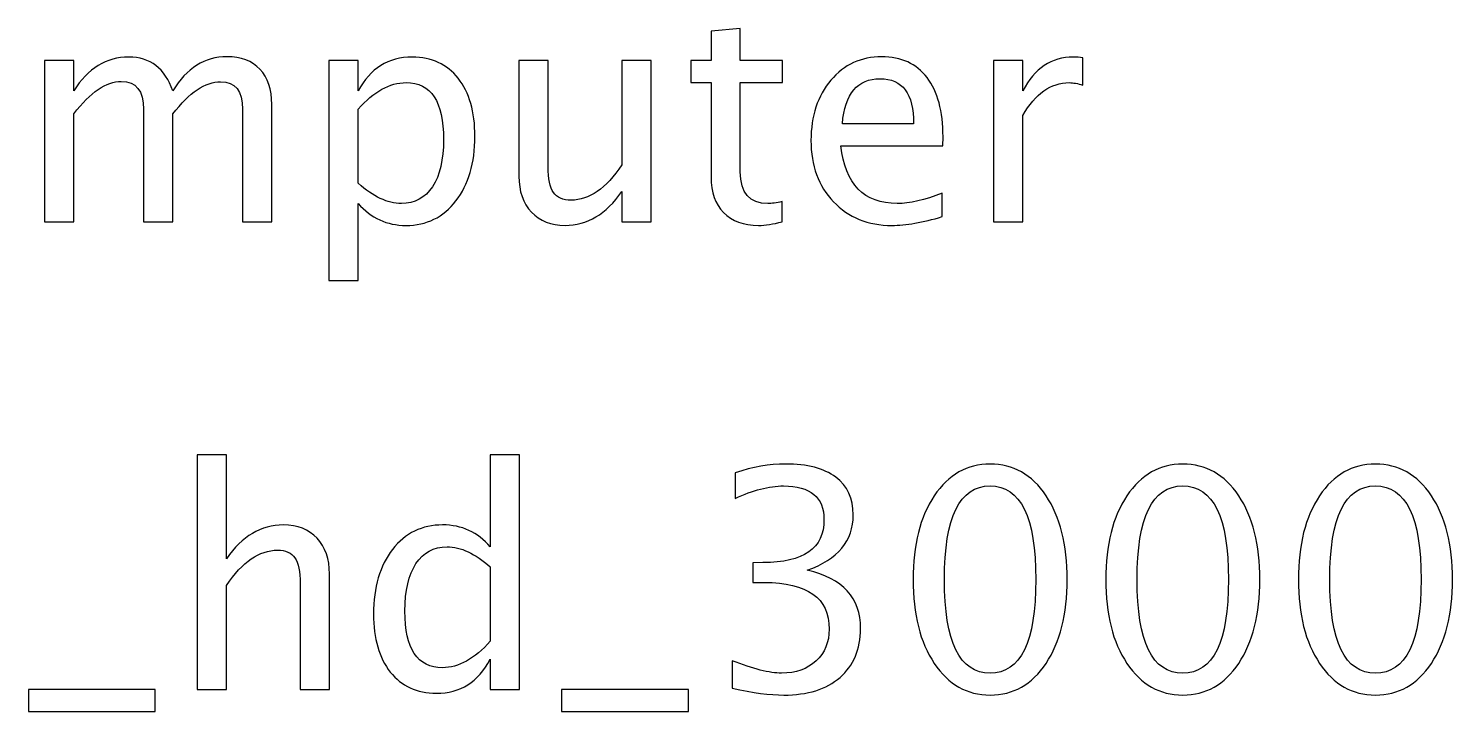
# Model space of a CAD drawing. Header units: centimetres. Extents: x -11.6 to 11.5, y -11.2 to 14.1.
# Drawn here: x 5.61 to 11.54, y 11.13 to 13.98 of the extents above; entities that cross this region are included whole.
import ezdxf

# ---------------------------------------------------------------- set-up
doc = ezdxf.new("R2010")
doc.units = ezdxf.units.CM
doc.header["$MEASUREMENT"] = 0
doc.layers.add('Layer 1', color=7, linetype='Continuous')

msp = doc.modelspace()

# ---------------------------------------------------------------- linework, layer by layer
at = {"layer": 'Layer 1'}
for points, knots in [([(8.74828, 13.17065), (8.7106, 13.16028), (8.6778, 13.1552), (8.65007, 13.1552), (8.65007, 13.1552), (8.58784, 13.1552), (8.53937, 13.17298), (8.50465, 13.20854), (8.50465, 13.20854), (8.46973, 13.2441), (8.45237, 13.29342), (8.45237, 13.35671), (8.45237, 13.35671), (8.45237, 13.35671), (8.45237, 13.7521), (8.45237, 13.7521), (8.45237, 13.7521), (8.45237, 13.7521), (8.36813, 13.7521), (8.36813, 13.7521), (8.36813, 13.7521), (8.36813, 13.7521), (8.36813, 13.84354), (8.36813, 13.84354), (8.36813, 13.84354), (8.36813, 13.84354), (8.45237, 13.84354), (8.45237, 13.84354), (8.45237, 13.84354), (8.45237, 13.84354), (8.45237, 13.96525), (8.45237, 13.96525), (8.45237, 13.96525), (8.45237, 13.96525), (8.57429, 13.97689), (8.57429, 13.97689), (8.57429, 13.97689), (8.57429, 13.97689), (8.57429, 13.84354), (8.57429, 13.84354), (8.57429, 13.84354), (8.57429, 13.84354), (8.75082, 13.84354), (8.75082, 13.84354), (8.75082, 13.84354), (8.75082, 13.84354), (8.75082, 13.7521), (8.75082, 13.7521), (8.75082, 13.7521), (8.75082, 13.7521), (8.57429, 13.7521), (8.57429, 13.7521), (8.57429, 13.7521), (8.57429, 13.7521), (8.57429, 13.37872), (8.57429, 13.37872), (8.57429, 13.37872), (8.57429, 13.29067), (8.6126, 13.24664), (8.68901, 13.24664), (8.68901, 13.24664), (8.70531, 13.24664), (8.725, 13.24939), (8.74828, 13.25468), (8.74828, 13.25468), (8.74828, 13.25468), (8.74828, 13.17065), (8.74828, 13.17065)], [0, 0, 0, 0, 0.0555556, 0.0555556, 0.0555556, 0.0555556, 0.1111111, 0.1111111, 0.1111111, 0.1111111, 0.1666667, 0.1666667, 0.1666667, 0.1666667, 0.2222222, 0.2222222, 0.2222222, 0.2222222, 0.2777778, 0.2777778, 0.2777778, 0.2777778, 0.3333333, 0.3333333, 0.3333333, 0.3333333, 0.3888889, 0.3888889, 0.3888889, 0.3888889, 0.4444444, 0.4444444, 0.4444444, 0.4444444, 0.5, 0.5, 0.5, 0.5, 0.5555556, 0.5555556, 0.5555556, 0.5555556, 0.6111111, 0.6111111, 0.6111111, 0.6111111, 0.6666667, 0.6666667, 0.6666667, 0.6666667, 0.7222222, 0.7222222, 0.7222222, 0.7222222, 0.7777778, 0.7777778, 0.7777778, 0.7777778, 0.8333333, 0.8333333, 0.8333333, 0.8333333, 0.8888889, 0.8888889, 0.8888889, 0.8888889, 1, 1, 1, 1]), ([(5.67403, 13.17044), (5.67403, 13.17044), (5.67403, 13.84354), (5.67403, 13.84354), (5.67403, 13.84354), (5.67403, 13.84354), (5.79595, 13.84354), (5.79595, 13.84354), (5.79595, 13.84354), (5.79595, 13.84354), (5.79595, 13.71633), (5.79595, 13.71633), (5.79595, 13.71633), (5.85543, 13.81052), (5.93163, 13.85751), (6.02497, 13.85751), (6.02497, 13.85751), (6.11493, 13.85751), (6.1761, 13.81052), (6.2087, 13.71633), (6.2087, 13.71633), (6.26649, 13.81137), (6.34184, 13.85878), (6.43434, 13.85878), (6.43434, 13.85878), (6.49339, 13.85878), (6.53932, 13.84142), (6.57213, 13.8065), (6.57213, 13.8065), (6.60494, 13.77157), (6.62145, 13.72268), (6.62145, 13.65981), (6.62145, 13.65981), (6.62145, 13.65981), (6.62145, 13.17044), (6.62145, 13.17044), (6.62145, 13.17044), (6.62145, 13.17044), (6.49953, 13.17044), (6.49953, 13.17044), (6.49953, 13.17044), (6.49953, 13.17044), (6.49953, 13.63971), (6.49953, 13.63971), (6.49953, 13.63971), (6.49953, 13.71633), (6.46905, 13.75464), (6.40809, 13.75464), (6.40809, 13.75464), (6.3448, 13.75464), (6.27834, 13.70998), (6.2087, 13.62044), (6.2087, 13.62044), (6.2087, 13.62044), (6.2087, 13.17044), (6.2087, 13.17044), (6.2087, 13.17044), (6.2087, 13.17044), (6.08678, 13.17044), (6.08678, 13.17044), (6.08678, 13.17044), (6.08678, 13.17044), (6.08678, 13.64013), (6.08678, 13.64013), (6.08678, 13.64013), (6.08678, 13.71739), (6.05588, 13.75591), (5.99386, 13.75591), (5.99386, 13.75591), (5.93226, 13.75591), (5.86622, 13.71104), (5.79595, 13.62108), (5.79595, 13.62108), (5.79595, 13.62108), (5.79595, 13.17044), (5.79595, 13.17044), (5.79595, 13.17044), (5.79595, 13.17044), (5.67403, 13.17044), (5.67403, 13.17044)], [0, 0, 0, 0, 0.047619, 0.047619, 0.047619, 0.047619, 0.0952381, 0.0952381, 0.0952381, 0.0952381, 0.1428571, 0.1428571, 0.1428571, 0.1428571, 0.1904762, 0.1904762, 0.1904762, 0.1904762, 0.2380952, 0.2380952, 0.2380952, 0.2380952, 0.2857143, 0.2857143, 0.2857143, 0.2857143, 0.3333333, 0.3333333, 0.3333333, 0.3333333, 0.3809524, 0.3809524, 0.3809524, 0.3809524, 0.4285714, 0.4285714, 0.4285714, 0.4285714, 0.4761905, 0.4761905, 0.4761905, 0.4761905, 0.5238095, 0.5238095, 0.5238095, 0.5238095, 0.5714286, 0.5714286, 0.5714286, 0.5714286, 0.6190476, 0.6190476, 0.6190476, 0.6190476, 0.6666667, 0.6666667, 0.6666667, 0.6666667, 0.7142857, 0.7142857, 0.7142857, 0.7142857, 0.7619048, 0.7619048, 0.7619048, 0.7619048, 0.8095238, 0.8095238, 0.8095238, 0.8095238, 0.8571429, 0.8571429, 0.8571429, 0.8571429, 0.9047619, 0.9047619, 0.9047619, 0.9047619, 1, 1, 1, 1]), ([(6.85979, 12.92533), (6.85979, 12.92533), (6.85979, 13.84354), (6.85979, 13.84354), (6.85979, 13.84354), (6.85979, 13.84354), (6.98171, 13.84354), (6.98171, 13.84354), (6.98171, 13.84354), (6.98171, 13.84354), (6.98171, 13.71633), (6.98171, 13.71633), (6.98171, 13.71633), (7.03166, 13.81052), (7.10681, 13.85751), (7.20692, 13.85751), (7.20692, 13.85751), (7.28799, 13.85751), (7.3517, 13.82809), (7.39827, 13.76903), (7.39827, 13.76903), (7.44484, 13.70998), (7.46812, 13.62933), (7.46812, 13.5271), (7.46812, 13.5271), (7.46812, 13.41576), (7.44166, 13.3258), (7.38896, 13.25765), (7.38896, 13.25765), (7.33625, 13.18928), (7.26683, 13.1552), (7.18089, 13.1552), (7.18089, 13.1552), (7.10109, 13.1552), (7.03463, 13.18568), (6.98171, 13.24685), (6.98171, 13.24685), (6.98171, 13.24685), (6.98171, 12.92533), (6.98171, 12.92533), (6.98171, 12.92533), (6.98171, 12.92533), (6.85979, 12.92533), (6.85979, 12.92533)], [0, 0, 0, 0, 0.0833333, 0.0833333, 0.0833333, 0.0833333, 0.1666667, 0.1666667, 0.1666667, 0.1666667, 0.25, 0.25, 0.25, 0.25, 0.3333333, 0.3333333, 0.3333333, 0.3333333, 0.4166667, 0.4166667, 0.4166667, 0.4166667, 0.5, 0.5, 0.5, 0.5, 0.5833333, 0.5833333, 0.5833333, 0.5833333, 0.6666667, 0.6666667, 0.6666667, 0.6666667, 0.75, 0.75, 0.75, 0.75, 0.8333333, 0.8333333, 0.8333333, 0.8333333, 1, 1, 1, 1]), ([(8.08068, 13.17044), (8.08068, 13.17044), (8.08068, 13.29702), (8.08068, 13.29702), (8.08068, 13.29702), (8.0157, 13.2024), (7.93675, 13.1552), (7.84404, 13.1552), (7.84404, 13.1552), (7.78519, 13.1552), (7.73842, 13.17362), (7.7037, 13.21066), (7.7037, 13.21066), (7.66878, 13.2477), (7.65142, 13.29744), (7.65142, 13.36031), (7.65142, 13.36031), (7.65142, 13.36031), (7.65142, 13.84354), (7.65142, 13.84354), (7.65142, 13.84354), (7.65142, 13.84354), (7.77334, 13.84354), (7.77334, 13.84354), (7.77334, 13.84354), (7.77334, 13.84354), (7.77334, 13.4001), (7.77334, 13.4001), (7.77334, 13.4001), (7.77334, 13.34951), (7.78075, 13.31374), (7.79535, 13.29257), (7.79535, 13.29257), (7.81017, 13.27119), (7.83472, 13.26061), (7.86923, 13.26061), (7.86923, 13.26061), (7.94373, 13.26061), (8.01443, 13.30951), (8.08068, 13.40751), (8.08068, 13.40751), (8.08068, 13.40751), (8.08068, 13.84354), (8.08068, 13.84354), (8.08068, 13.84354), (8.08068, 13.84354), (8.2026, 13.84354), (8.2026, 13.84354), (8.2026, 13.84354), (8.2026, 13.84354), (8.2026, 13.17044), (8.2026, 13.17044), (8.2026, 13.17044), (8.2026, 13.17044), (8.08068, 13.17044), (8.08068, 13.17044)], [0, 0, 0, 0, 0.0666667, 0.0666667, 0.0666667, 0.0666667, 0.1333333, 0.1333333, 0.1333333, 0.1333333, 0.2, 0.2, 0.2, 0.2, 0.2666667, 0.2666667, 0.2666667, 0.2666667, 0.3333333, 0.3333333, 0.3333333, 0.3333333, 0.4, 0.4, 0.4, 0.4, 0.4666667, 0.4666667, 0.4666667, 0.4666667, 0.5333333, 0.5333333, 0.5333333, 0.5333333, 0.6, 0.6, 0.6, 0.6, 0.6666667, 0.6666667, 0.6666667, 0.6666667, 0.7333333, 0.7333333, 0.7333333, 0.7333333, 0.8, 0.8, 0.8, 0.8, 0.8666667, 0.8666667, 0.8666667, 0.8666667, 1, 1, 1, 1]), ([(9.4163, 13.19203), (9.33439, 13.16748), (9.26432, 13.1552), (9.2059, 13.1552), (9.2059, 13.1552), (9.10621, 13.1552), (9.02514, 13.18822), (8.9627, 13.25405), (8.9627, 13.25405), (8.90026, 13.31988), (8.86893, 13.40518), (8.86893, 13.51017), (8.86893, 13.51017), (8.86893, 13.61198), (8.89645, 13.69559), (8.95169, 13.76099), (8.95169, 13.76099), (9.00694, 13.82618), (9.07763, 13.85878), (9.16378, 13.85878), (9.16378, 13.85878), (9.24527, 13.85878), (9.30835, 13.82978), (9.3528, 13.77179), (9.3528, 13.77179), (9.39725, 13.71379), (9.41948, 13.63166), (9.41948, 13.52519), (9.41948, 13.52519), (9.41948, 13.52519), (9.41884, 13.48794), (9.41884, 13.48794), (9.41884, 13.48794), (9.41884, 13.48794), (8.99339, 13.48794), (8.99339, 13.48794), (8.99339, 13.48794), (9.01117, 13.32707), (9.0897, 13.24664), (9.22876, 13.24664), (9.22876, 13.24664), (9.27978, 13.24664), (9.34222, 13.26103), (9.4163, 13.28982), (9.4163, 13.28982), (9.4163, 13.28982), (9.4163, 13.19203), (9.4163, 13.19203)], [0, 0, 0, 0, 0.0769231, 0.0769231, 0.0769231, 0.0769231, 0.1538462, 0.1538462, 0.1538462, 0.1538462, 0.2307692, 0.2307692, 0.2307692, 0.2307692, 0.3076923, 0.3076923, 0.3076923, 0.3076923, 0.3846154, 0.3846154, 0.3846154, 0.3846154, 0.4615385, 0.4615385, 0.4615385, 0.4615385, 0.5384615, 0.5384615, 0.5384615, 0.5384615, 0.6153846, 0.6153846, 0.6153846, 0.6153846, 0.6923077, 0.6923077, 0.6923077, 0.6923077, 0.7692308, 0.7692308, 0.7692308, 0.7692308, 0.8461538, 0.8461538, 0.8461538, 0.8461538, 1, 1, 1, 1]), ([(9.62987, 13.17044), (9.62987, 13.17044), (9.62987, 13.84354), (9.62987, 13.84354), (9.62987, 13.84354), (9.62987, 13.84354), (9.75179, 13.84354), (9.75179, 13.84354), (9.75179, 13.84354), (9.75179, 13.84354), (9.75179, 13.71633), (9.75179, 13.71633), (9.75179, 13.71633), (9.80026, 13.81052), (9.87054, 13.85751), (9.96282, 13.85751), (9.96282, 13.85751), (9.97531, 13.85751), (9.98843, 13.85645), (10.00198, 13.85434), (10.00198, 13.85434), (10.00198, 13.85434), (10.00198, 13.74025), (10.00198, 13.74025), (10.00198, 13.74025), (9.98081, 13.74723), (9.96219, 13.75083), (9.9461, 13.75083), (9.9461, 13.75083), (9.86863, 13.75083), (9.80386, 13.70511), (9.75179, 13.61346), (9.75179, 13.61346), (9.75179, 13.61346), (9.75179, 13.17044), (9.75179, 13.17044), (9.75179, 13.17044), (9.75179, 13.17044), (9.62987, 13.17044), (9.62987, 13.17044)], [0, 0, 0, 0, 0.0909091, 0.0909091, 0.0909091, 0.0909091, 0.1818182, 0.1818182, 0.1818182, 0.1818182, 0.2727273, 0.2727273, 0.2727273, 0.2727273, 0.3636364, 0.3636364, 0.3636364, 0.3636364, 0.4545455, 0.4545455, 0.4545455, 0.4545455, 0.5454545, 0.5454545, 0.5454545, 0.5454545, 0.6363636, 0.6363636, 0.6363636, 0.6363636, 0.7272727, 0.7272727, 0.7272727, 0.7272727, 0.8181818, 0.8181818, 0.8181818, 0.8181818, 1, 1, 1, 1]), ([(6.98171, 13.33088), (7.04458, 13.27479), (7.10448, 13.24664), (7.16142, 13.24664), (7.16142, 13.24664), (7.21751, 13.24664), (7.2609, 13.27014), (7.29138, 13.31691), (7.29138, 13.31691), (7.32207, 13.36369), (7.33731, 13.42952), (7.33731, 13.51461), (7.33731, 13.51461), (7.33731, 13.67209), (7.28524, 13.75083), (7.1811, 13.75083), (7.1811, 13.75083), (7.11294, 13.75083), (7.04648, 13.714), (6.98171, 13.64013), (6.98171, 13.64013), (6.98171, 13.64013), (6.98171, 13.33088), (6.98171, 13.33088)], [0, 0, 0, 0, 0.1428571, 0.1428571, 0.1428571, 0.1428571, 0.2857143, 0.2857143, 0.2857143, 0.2857143, 0.4285714, 0.4285714, 0.4285714, 0.4285714, 0.5714286, 0.5714286, 0.5714286, 0.5714286, 0.7142857, 0.7142857, 0.7142857, 0.7142857, 1, 1, 1, 1]), ([(8.99974, 13.57938), (8.99974, 13.57938), (9.29692, 13.57938), (9.29692, 13.57938), (9.29692, 13.57938), (9.29692, 13.70469), (9.25014, 13.76734), (9.1568, 13.76734), (9.1568, 13.76734), (9.06282, 13.76734), (9.01054, 13.70469), (8.99974, 13.57938)], [0, 0, 0, 0, 0.25, 0.25, 0.25, 0.25, 0.5, 0.5, 0.5, 0.5, 1, 1, 1, 1]), ([(6.31074, 11.21887), (6.31074, 11.21887), (6.31074, 12.19804), (6.31074, 12.19804), (6.31074, 12.19804), (6.31074, 12.19804), (6.43266, 12.19804), (6.43266, 12.19804), (6.43266, 12.19804), (6.43266, 12.19804), (6.43266, 11.76476), (6.43266, 11.76476), (6.43266, 11.76476), (6.49722, 11.85895), (6.57638, 11.90594), (6.66994, 11.90594), (6.66994, 11.90594), (6.72878, 11.90594), (6.77556, 11.88753), (6.81006, 11.85048), (6.81006, 11.85048), (6.84456, 11.81365), (6.86192, 11.76391), (6.86192, 11.70168), (6.86192, 11.70168), (6.86192, 11.70168), (6.86192, 11.21887), (6.86192, 11.21887), (6.86192, 11.21887), (6.86192, 11.21887), (6.74, 11.21887), (6.74, 11.21887), (6.74, 11.21887), (6.74, 11.21887), (6.74, 11.66189), (6.74, 11.66189), (6.74, 11.66189), (6.74, 11.71184), (6.73259, 11.7474), (6.71799, 11.76857), (6.71799, 11.76857), (6.70317, 11.78995), (6.67883, 11.80053), (6.64475, 11.80053), (6.64475, 11.80053), (6.56982, 11.80053), (6.49912, 11.75164), (6.43266, 11.65385), (6.43266, 11.65385), (6.43266, 11.65385), (6.43266, 11.21887), (6.43266, 11.21887), (6.43266, 11.21887), (6.43266, 11.21887), (6.31074, 11.21887), (6.31074, 11.21887)], [0, 0, 0, 0, 0.0666667, 0.0666667, 0.0666667, 0.0666667, 0.1333333, 0.1333333, 0.1333333, 0.1333333, 0.2, 0.2, 0.2, 0.2, 0.2666667, 0.2666667, 0.2666667, 0.2666667, 0.3333333, 0.3333333, 0.3333333, 0.3333333, 0.4, 0.4, 0.4, 0.4, 0.4666667, 0.4666667, 0.4666667, 0.4666667, 0.5333333, 0.5333333, 0.5333333, 0.5333333, 0.6, 0.6, 0.6, 0.6, 0.6666667, 0.6666667, 0.6666667, 0.6666667, 0.7333333, 0.7333333, 0.7333333, 0.7333333, 0.8, 0.8, 0.8, 0.8, 0.8666667, 0.8666667, 0.8666667, 0.8666667, 1, 1, 1, 1]), ([(7.53206, 11.21887), (7.53206, 11.21887), (7.53206, 11.34524), (7.53206, 11.34524), (7.53206, 11.34524), (7.48232, 11.25083), (7.40739, 11.20363), (7.30727, 11.20363), (7.30727, 11.20363), (7.22599, 11.20363), (7.16207, 11.23305), (7.1155, 11.29211), (7.1155, 11.29211), (7.06893, 11.35116), (7.04565, 11.43181), (7.04565, 11.53404), (7.04565, 11.53404), (7.04565, 11.6458), (7.07211, 11.73576), (7.12481, 11.80392), (7.12481, 11.80392), (7.17773, 11.87186), (7.24716, 11.90594), (7.33331, 11.90594), (7.33331, 11.90594), (7.4131, 11.90594), (7.47957, 11.87546), (7.53206, 11.81429), (7.53206, 11.81429), (7.53206, 11.81429), (7.53206, 12.19804), (7.53206, 12.19804), (7.53206, 12.19804), (7.53206, 12.19804), (7.65398, 12.19804), (7.65398, 12.19804), (7.65398, 12.19804), (7.65398, 12.19804), (7.65398, 11.21887), (7.65398, 11.21887), (7.65398, 11.21887), (7.65398, 11.21887), (7.53206, 11.21887), (7.53206, 11.21887)], [0, 0, 0, 0, 0.0833333, 0.0833333, 0.0833333, 0.0833333, 0.1666667, 0.1666667, 0.1666667, 0.1666667, 0.25, 0.25, 0.25, 0.25, 0.3333333, 0.3333333, 0.3333333, 0.3333333, 0.4166667, 0.4166667, 0.4166667, 0.4166667, 0.5, 0.5, 0.5, 0.5, 0.5833333, 0.5833333, 0.5833333, 0.5833333, 0.6666667, 0.6666667, 0.6666667, 0.6666667, 0.75, 0.75, 0.75, 0.75, 0.8333333, 0.8333333, 0.8333333, 0.8333333, 1, 1, 1, 1]), ([(8.54086, 11.22522), (8.54086, 11.22522), (8.54086, 11.33952), (8.54086, 11.33952), (8.54086, 11.33952), (8.62807, 11.30481), (8.69644, 11.28745), (8.7466, 11.28745), (8.7466, 11.28745), (8.80566, 11.28745), (8.85328, 11.30438), (8.8899, 11.33846), (8.8899, 11.33846), (8.92652, 11.37254), (8.94472, 11.41699), (8.94472, 11.4716), (8.94472, 11.4716), (8.94472, 11.60114), (8.85455, 11.66591), (8.67421, 11.66591), (8.67421, 11.66591), (8.67421, 11.66591), (8.62595, 11.66591), (8.62595, 11.66591), (8.62595, 11.66591), (8.62595, 11.66591), (8.62595, 11.74783), (8.62595, 11.74783), (8.62595, 11.74783), (8.62595, 11.74783), (8.66871, 11.74846), (8.66871, 11.74846), (8.66871, 11.74846), (8.83825, 11.74846), (8.92313, 11.80815), (8.92313, 11.92774), (8.92313, 11.92774), (8.92313, 12.02151), (8.86683, 12.0685), (8.75443, 12.0685), (8.75443, 12.0685), (8.69411, 12.0685), (8.62722, 12.05114), (8.55356, 12.01643), (8.55356, 12.01643), (8.55356, 12.01643), (8.55356, 12.12311), (8.55356, 12.12311), (8.55356, 12.12311), (8.62574, 12.14766), (8.69538, 12.15994), (8.76226, 12.15994), (8.76226, 12.15994), (8.85328, 12.15994), (8.92334, 12.14174), (8.97203, 12.10533), (8.97203, 12.10533), (9.02071, 12.06914), (9.04505, 12.01643), (9.04505, 11.94743), (9.04505, 11.94743), (9.04505, 11.83969), (8.98134, 11.76285), (8.8537, 11.71713), (8.8537, 11.71713), (9.00166, 11.68263), (9.07553, 11.60156), (9.07553, 11.47351), (9.07553, 11.47351), (9.07553, 11.38715), (9.04696, 11.3192), (8.99002, 11.26988), (8.99002, 11.26988), (8.93308, 11.22056), (8.85476, 11.19601), (8.75528, 11.19601), (8.75528, 11.19601), (8.69855, 11.19601), (8.62722, 11.20575), (8.54086, 11.22522)], [0, 0, 0, 0, 0.047619, 0.047619, 0.047619, 0.047619, 0.0952381, 0.0952381, 0.0952381, 0.0952381, 0.1428571, 0.1428571, 0.1428571, 0.1428571, 0.1904762, 0.1904762, 0.1904762, 0.1904762, 0.2380952, 0.2380952, 0.2380952, 0.2380952, 0.2857143, 0.2857143, 0.2857143, 0.2857143, 0.3333333, 0.3333333, 0.3333333, 0.3333333, 0.3809524, 0.3809524, 0.3809524, 0.3809524, 0.4285714, 0.4285714, 0.4285714, 0.4285714, 0.4761905, 0.4761905, 0.4761905, 0.4761905, 0.5238095, 0.5238095, 0.5238095, 0.5238095, 0.5714286, 0.5714286, 0.5714286, 0.5714286, 0.6190476, 0.6190476, 0.6190476, 0.6190476, 0.6666667, 0.6666667, 0.6666667, 0.6666667, 0.7142857, 0.7142857, 0.7142857, 0.7142857, 0.7619048, 0.7619048, 0.7619048, 0.7619048, 0.8095238, 0.8095238, 0.8095238, 0.8095238, 0.8571429, 0.8571429, 0.8571429, 0.8571429, 0.9047619, 0.9047619, 0.9047619, 0.9047619, 1, 1, 1, 1]), ([(9.6157, 11.19601), (9.51939, 11.19601), (9.44171, 11.24025), (9.38287, 11.32851), (9.38287, 11.32851), (9.32381, 11.41678), (9.29439, 11.5332), (9.29439, 11.67798), (9.29439, 11.67798), (9.29439, 11.82276), (9.32381, 11.93917), (9.38287, 12.02744), (9.38287, 12.02744), (9.44171, 12.1157), (9.51939, 12.15994), (9.6157, 12.15994), (9.6157, 12.15994), (9.71243, 12.15994), (9.79011, 12.11591), (9.84896, 12.02786), (9.84896, 12.02786), (9.90759, 11.93981), (9.93701, 11.82318), (9.93701, 11.67798), (9.93701, 11.67798), (9.93701, 11.5332), (9.90759, 11.41678), (9.84896, 11.32851), (9.84896, 11.32851), (9.79011, 11.24025), (9.71243, 11.19601), (9.6157, 11.19601)], [0, 0, 0, 0, 0.1111111, 0.1111111, 0.1111111, 0.1111111, 0.2222222, 0.2222222, 0.2222222, 0.2222222, 0.3333333, 0.3333333, 0.3333333, 0.3333333, 0.4444444, 0.4444444, 0.4444444, 0.4444444, 0.5555556, 0.5555556, 0.5555556, 0.5555556, 0.6666667, 0.6666667, 0.6666667, 0.6666667, 0.7777778, 0.7777778, 0.7777778, 0.7777778, 1, 1, 1, 1]), ([(10.41876, 11.19601), (10.32245, 11.19601), (10.24477, 11.24025), (10.18593, 11.32851), (10.18593, 11.32851), (10.12687, 11.41678), (10.09745, 11.5332), (10.09745, 11.67798), (10.09745, 11.67798), (10.09745, 11.82276), (10.12687, 11.93917), (10.18593, 12.02744), (10.18593, 12.02744), (10.24477, 12.1157), (10.32245, 12.15994), (10.41876, 12.15994), (10.41876, 12.15994), (10.51549, 12.15994), (10.59317, 12.11591), (10.65202, 12.02786), (10.65202, 12.02786), (10.71065, 11.93981), (10.74007, 11.82318), (10.74007, 11.67798), (10.74007, 11.67798), (10.74007, 11.5332), (10.71065, 11.41678), (10.65202, 11.32851), (10.65202, 11.32851), (10.59317, 11.24025), (10.51549, 11.19601), (10.41876, 11.19601)], [0, 0, 0, 0, 0.1111111, 0.1111111, 0.1111111, 0.1111111, 0.2222222, 0.2222222, 0.2222222, 0.2222222, 0.3333333, 0.3333333, 0.3333333, 0.3333333, 0.4444444, 0.4444444, 0.4444444, 0.4444444, 0.5555556, 0.5555556, 0.5555556, 0.5555556, 0.6666667, 0.6666667, 0.6666667, 0.6666667, 0.7777778, 0.7777778, 0.7777778, 0.7777778, 1, 1, 1, 1]), ([(11.22182, 11.19601), (11.12551, 11.19601), (11.04783, 11.24025), (10.98899, 11.32851), (10.98899, 11.32851), (10.92993, 11.41678), (10.90051, 11.5332), (10.90051, 11.67798), (10.90051, 11.67798), (10.90051, 11.82276), (10.92993, 11.93917), (10.98899, 12.02744), (10.98899, 12.02744), (11.04783, 12.1157), (11.12551, 12.15994), (11.22182, 12.15994), (11.22182, 12.15994), (11.31855, 12.15994), (11.39623, 12.11591), (11.45508, 12.02786), (11.45508, 12.02786), (11.51371, 11.93981), (11.54313, 11.82318), (11.54313, 11.67798), (11.54313, 11.67798), (11.54313, 11.5332), (11.51371, 11.41678), (11.45508, 11.32851), (11.45508, 11.32851), (11.39623, 11.24025), (11.31855, 11.19601), (11.22182, 11.19601)], [0, 0, 0, 0, 0.1111111, 0.1111111, 0.1111111, 0.1111111, 0.2222222, 0.2222222, 0.2222222, 0.2222222, 0.3333333, 0.3333333, 0.3333333, 0.3333333, 0.4444444, 0.4444444, 0.4444444, 0.4444444, 0.5555556, 0.5555556, 0.5555556, 0.5555556, 0.6666667, 0.6666667, 0.6666667, 0.6666667, 0.7777778, 0.7777778, 0.7777778, 0.7777778, 1, 1, 1, 1]), ([(9.61549, 11.28745), (9.7427, 11.28745), (9.8062, 11.41763), (9.8062, 11.67798), (9.8062, 11.67798), (9.8062, 11.93833), (9.7427, 12.0685), (9.61549, 12.0685), (9.61549, 12.0685), (9.4887, 12.0685), (9.4252, 11.93833), (9.4252, 11.67798), (9.4252, 11.67798), (9.4252, 11.41763), (9.4887, 11.28745), (9.61549, 11.28745)], [0, 0, 0, 0, 0.2, 0.2, 0.2, 0.2, 0.4, 0.4, 0.4, 0.4, 0.6, 0.6, 0.6, 0.6, 1, 1, 1, 1]), ([(10.41855, 11.28745), (10.54576, 11.28745), (10.60926, 11.41763), (10.60926, 11.67798), (10.60926, 11.67798), (10.60926, 11.93833), (10.54576, 12.0685), (10.41855, 12.0685), (10.41855, 12.0685), (10.29176, 12.0685), (10.22826, 11.93833), (10.22826, 11.67798), (10.22826, 11.67798), (10.22826, 11.41763), (10.29176, 11.28745), (10.41855, 11.28745)], [0, 0, 0, 0, 0.2, 0.2, 0.2, 0.2, 0.4, 0.4, 0.4, 0.4, 0.6, 0.6, 0.6, 0.6, 1, 1, 1, 1]), ([(11.22161, 11.28745), (11.34882, 11.28745), (11.41232, 11.41763), (11.41232, 11.67798), (11.41232, 11.67798), (11.41232, 11.93833), (11.34882, 12.0685), (11.22161, 12.0685), (11.22161, 12.0685), (11.09482, 12.0685), (11.03132, 11.93833), (11.03132, 11.67798), (11.03132, 11.67798), (11.03132, 11.41763), (11.09482, 11.28745), (11.22161, 11.28745)], [0, 0, 0, 0, 0.2, 0.2, 0.2, 0.2, 0.4, 0.4, 0.4, 0.4, 0.6, 0.6, 0.6, 0.6, 1, 1, 1, 1]), ([(7.53206, 11.73089), (7.46877, 11.78656), (7.40887, 11.8145), (7.35214, 11.8145), (7.35214, 11.8145), (7.29626, 11.8145), (7.25308, 11.79122), (7.22239, 11.74444), (7.22239, 11.74444), (7.1917, 11.69787), (7.17646, 11.63183), (7.17646, 11.54632), (7.17646, 11.54632), (7.17646, 11.38905), (7.22853, 11.31031), (7.33288, 11.31031), (7.33288, 11.31031), (7.40062, 11.31031), (7.46708, 11.34735), (7.53206, 11.42122), (7.53206, 11.42122), (7.53206, 11.42122), (7.53206, 11.73089), (7.53206, 11.73089)], [0, 0, 0, 0, 0.1428571, 0.1428571, 0.1428571, 0.1428571, 0.2857143, 0.2857143, 0.2857143, 0.2857143, 0.4285714, 0.4285714, 0.4285714, 0.4285714, 0.5714286, 0.5714286, 0.5714286, 0.5714286, 0.7142857, 0.7142857, 0.7142857, 0.7142857, 1, 1, 1, 1]), ([(5.60716, 11.12743), (5.60716, 11.12743), (5.60716, 11.21887), (5.60716, 11.21887), (5.60716, 11.21887), (5.60716, 11.21887), (6.13548, 11.21887), (6.13548, 11.21887), (6.13548, 11.21887), (6.13548, 11.21887), (6.13548, 11.12743), (6.13548, 11.12743), (6.13548, 11.12743), (6.13548, 11.12743), (5.60716, 11.12743), (5.60716, 11.12743)], [0, 0, 0, 0, 0.2, 0.2, 0.2, 0.2, 0.4, 0.4, 0.4, 0.4, 0.6, 0.6, 0.6, 0.6, 1, 1, 1, 1]), ([(7.82966, 11.12743), (7.82966, 11.12743), (7.82966, 11.21887), (7.82966, 11.21887), (7.82966, 11.21887), (7.82966, 11.21887), (8.35798, 11.21887), (8.35798, 11.21887), (8.35798, 11.21887), (8.35798, 11.21887), (8.35798, 11.12743), (8.35798, 11.12743), (8.35798, 11.12743), (8.35798, 11.12743), (7.82966, 11.12743), (7.82966, 11.12743)], [0, 0, 0, 0, 0.2, 0.2, 0.2, 0.2, 0.4, 0.4, 0.4, 0.4, 0.6, 0.6, 0.6, 0.6, 1, 1, 1, 1])]:
    msp.add_open_spline(points, degree=3, knots=knots, dxfattribs=at)

doc.saveas('drawing.dxf')
